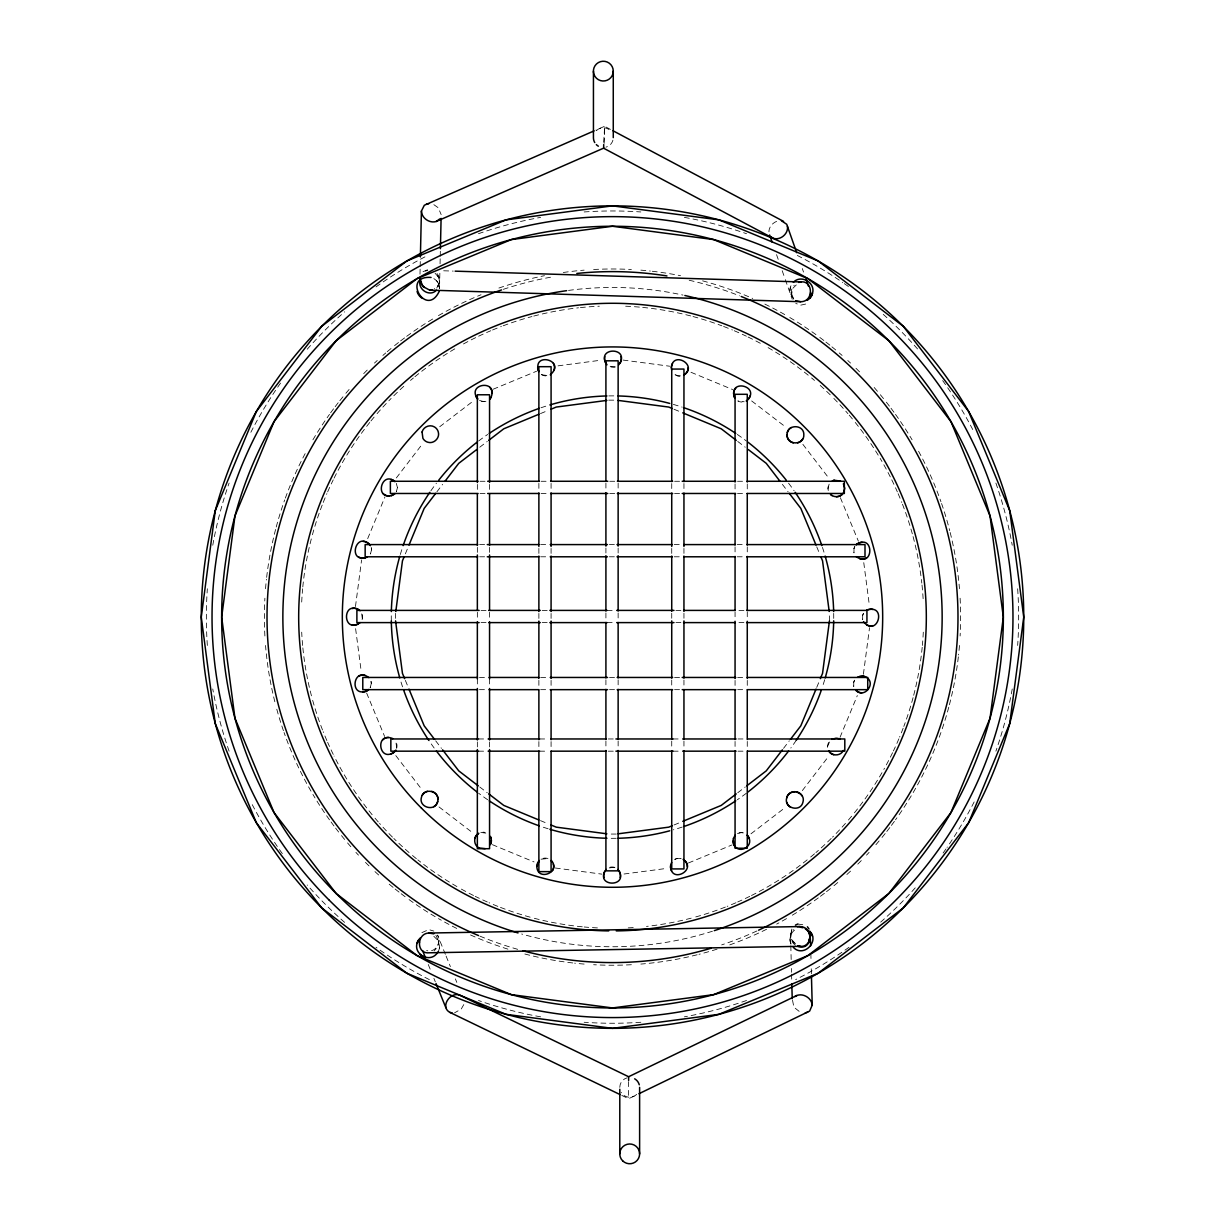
<?xml version="1.0" encoding="UTF-8"?>
<svg xmlns="http://www.w3.org/2000/svg" width="1225" height="1225" viewBox="0 0 1225 1225"><rect width="100%" height="100%" fill="white"/><g stroke="black" fill="none" stroke-linecap="round" stroke-linejoin="round"><path stroke-width="0.75" stroke-dasharray="5 3.75" d="M419.991 274.186L420.129 268.443M420.175 266.529L420.343 258.888M439.852 273.282L439.637 282.745L438.091 288.059M440.066 263.819L440.188 258.153M440.234 256.255L440.403 248.69M603.757 142.161L604.599 126.297L611.352 129.881M604.139 143.386L604.629 130.003A301.687 1.47 -87.2 0 0 604.599 126.297L595.871 130.11M792.529 1000.274L793.892 1007.195L800.155 1012.141M445.379 954.336L437.524 935.058C442.087 942.255 435.288 953.341 426.622 950.569M438.933 940.417L437.692 946.956L434.125 950.952M795.5 945.21C790.293 941.994 788.655 933.863 793.387 929.515M355.464 606.543L361.605 559.932M362.34 618.839L361.498 612.469A8.391 8.391 0 0 1 362.34 618.839L361.498 620.861M397.451 487.596L396.318 491.792A8.391 8.391 0 0 0 397.451 487.596L396.318 483.4M395.553 613.357L395.553 620.861M396.716 748.031L395.874 741.661A8.391 8.391 0 0 1 396.716 748.031L396.686 748.123M829.126 484.151L827.993 488.346L828.957 492.144M829.447 620.861L829.447 613.357M789.972 939.238A13.919 12.572 -22.5 0 0 791.503 944.965C788.41 939.682 790.37 932.363 795.683 929.331M827.549 746.622L830.014 740.681A8.391 8.391 0 0 0 827.549 746.622L827.84 748.797M863.395 674.286L869.536 627.675M791.319 296.649L792.544 288.595L796.296 284.92M791.074 293.862L791.472 289.82L794.183 285.257M437.034 273.573C441.123 278.09 440.234 286.328 434.293 288.809M791.809 929.055L790.508 936.252M791.472 930.923L790.615 938.35L795.331 944.659M367.684 538.632L384.956 496.937M405.353 553.838L408.262 546.84M816.738 687.378L819.647 680.38M840.044 737.282L857.316 695.57M463.785 1004.592L461.228 1009.048L454.582 1012.83M396.333 477.949L422.656 443.634M436.85 491.868L442.608 484.365M783.541 748.353L789.298 740.849M802.344 790.584L828.667 756.269M436.758 288.059L439.882 281.428L437.202 274.094M421.89 932.623L428.842 929.591L433.834 931.092M439.714 426.744L474.029 400.407M479.756 447.217L487.259 441.459M737.741 792.759L745.244 786.986M750.971 833.812L785.286 807.474M423.023 271.72L427.586 269.76M776.619 221.388C771.321 223.348 767.08 229.749 769.744 235.261M621.749 1095.395L628.624 1098.718L637.23 1094.553M493.139 389.228L536.565 371.236M479.542 400.483L483.752 401.616L487.535 400.652M540.485 413.591L547.483 410.697M541.037 859.2L547.805 858.526M674.026 824.976L681.023 822.082M737.465 833.551L741.247 832.602L745.458 833.72M688.435 862.982L731.861 844.99M805.683 304.045L800.675 305.163L795.76 303.417M425.274 271.108L427.693 270.403M797.812 924.033L805.346 925.089M558.049 365.846L600.939 360.196M679.768 376.152A8.391 8.391 0 0 1 673.842 373.686L677.593 375.861L681.942 375.861M608.748 400.146L616.252 400.146M742.013 402.045A8.391 8.391 0 0 1 737.817 400.927L744.188 401.769M480.812 832.449L487.183 833.291A8.391 8.391 0 0 0 482.987 832.158M616.252 834.057L608.748 834.057M624.061 874.007L666.951 868.372M480.032 481.272L487.657 481.272M541.067 481.272L548.693 481.272M609.728 481.272L615.455 481.272M674.577 481.272L682.202 481.272M737.511 481.272L745.152 481.272M480.032 493.476L487.657 493.476M541.067 493.476L548.693 493.476M609.728 493.476L615.455 493.476M674.577 493.476L682.202 493.476M737.511 493.476L745.152 493.476M479.618 544.589L485.345 544.589M540.669 544.589L548.31 544.589M609.361 544.589L615.072 544.589M674.225 544.589L681.85 544.589M737.174 544.589L744.815 544.589M479.618 556.793L485.345 556.793M540.669 556.793L548.31 556.793M609.361 556.793L615.072 556.793M674.225 556.793L681.85 556.793M737.174 556.793L744.815 556.793M481.058 610.402L486.784 610.402M542.185 610.402L547.912 610.402M607.141 610.402L614.782 610.402M675.909 610.402L681.636 610.402M738.951 610.402L746.592 610.402M481.058 622.606L486.784 622.606M542.185 622.606L547.912 622.606M607.141 622.606L614.782 622.606M675.909 622.606L681.636 622.606M738.951 622.606L746.592 622.606M479.45 677.456L487.106 677.456M540.654 677.456L548.31 677.456M609.514 677.456L615.256 677.456M674.546 677.456L682.202 677.456M737.664 677.456L745.321 677.456M479.45 689.66L487.106 689.66M540.654 689.66L548.31 689.66M609.514 689.66L615.256 689.66M674.546 689.66L682.202 689.66M737.664 689.66L745.321 689.66M478.592 738.966L486.218 738.966M539.628 738.966L547.253 738.966M608.289 738.966L614.016 738.966M673.138 738.966L680.763 738.966M737.986 738.966L745.627 738.966M478.592 751.17L486.218 751.17M539.628 751.17L547.253 751.17M608.289 751.17L614.016 751.17M673.138 751.17L680.763 751.17M737.986 751.17L745.627 751.17M443.664 270.786L453.219 271.092M623.066 360.073L669.677 366.214M614.23 867.269L607.86 868.112A8.391 8.391 0 0 1 614.23 867.269L616.252 868.112M555.323 868.004L601.934 874.145M690.977 372.278L732.673 389.565M674.026 409.242L681.023 412.136M541.879 374.789L548.249 375.631A8.391 8.391 0 0 1 541.879 374.789L540.148 373.457M540.485 820.627L547.483 823.522M492.327 844.653L534.023 861.925M433.849 204.667L438.274 207.775L441.168 214.62M751.66 400.942L785.975 427.265M737.741 441.459L745.244 447.217M433.834 278.58L436.207 280.403A38.006 20.549 -22.5 0 1 439.561 288.503A13.919 12.572 -22.5 0 0 436.207 280.403M479.756 786.986L487.259 792.759M439.025 806.938L473.34 833.276M433.834 936.298L438.029 940.494L439.561 946.205A13.919 12.572 22.5 0 1 438.029 951.932A38.006 20.549 22.5 0 0 439.561 946.205M795.5 943.725L791.855 939.805L790.508 934.43L790.753 943.893M435.074 273.221L438.535 277.309L439.637 282.745L439.637 280.923M435.901 935.196L438.933 941.872M793.739 299.222L791.059 292.392M793.325 298.548L790.355 293.418L789.972 290.447A37.944 20.503 22.5 0 1 791.503 284.721A13.919 12.572 22.5 0 0 789.972 290.447M802.865 444.323L829.202 478.638M782.392 484.365L788.15 491.868M435.702 740.849L441.459 748.353M395.798 755.58L422.135 789.895M840.381 497.733L858.373 541.174M816.738 546.84L819.647 553.838M405.353 680.38L408.262 687.378M366.627 693.028L384.619 736.47M446.099 956.097L450.387 966.617M455.378 978.882L456.818 982.389M428.26 964.504L431.077 971.41M433.895 978.331L435.304 981.792M802.298 268.551L803.539 272.072M776.543 254.632L778.426 259.991M782.193 270.71L784.704 277.861M785.332 279.637L792.238 299.283M863.763 562.658L869.398 605.533M355.602 628.67L361.237 671.56M810.843 953.494L811.057 961.15M811.256 968.791L811.409 974.533M790.814 945.777L791.212 960.921M791.411 968.485L791.518 972.283M791.564 974.166L791.717 979.847M747.265 483.936L747.265 491.577M747.265 546.886L747.265 554.512M747.265 611.734L747.265 619.36M747.265 680.396L747.265 688.021M747.265 741.431L747.265 749.057M735.061 483.936L735.061 491.577M735.061 546.886L735.061 554.512M735.061 611.734L735.061 619.36M735.061 680.396L735.061 688.021M735.061 741.431L735.061 749.057M683.948 483.538L683.948 491.164M683.948 548.402L683.948 554.129M683.948 613.266L683.948 620.907M683.948 680.043L683.948 687.669M683.948 741.094L683.948 748.72M671.729 483.538L671.729 491.164M671.729 548.402L671.729 554.129M671.729 613.266L671.729 620.907M671.729 680.043L671.729 687.669M671.729 741.094L671.729 748.72M628.624 1081.629L628.624 1098.718M618.135 483.063L618.135 490.704M618.135 548.019L618.135 553.746M618.135 612.959L618.135 620.6M618.135 679.829L618.135 687.47M618.135 740.957L618.135 748.597M605.916 483.063L605.916 490.704M605.916 548.019L605.916 553.746M605.916 612.959L605.916 620.6M605.916 679.829L605.916 687.47M605.916 740.957L605.916 748.597M551.082 483.37L551.082 491.011M551.082 548.402L551.082 554.129M551.082 613.434L551.082 621.075M551.082 680.365L551.082 688.021M551.082 741.584L551.082 749.225M538.878 483.37L538.878 491.011M538.878 548.402L538.878 554.129M538.878 613.434L538.878 621.075M538.878 680.365L538.878 688.021M538.878 741.584L538.878 749.225M489.556 484.411L489.556 492.052M489.556 547.361L489.556 554.986M489.556 612.209L489.556 619.835M489.556 678.956L489.556 686.597M489.556 741.906L489.556 749.532M477.352 484.411L477.352 492.052M477.352 547.361L477.352 554.986M477.352 612.209L477.352 619.835M477.352 678.956L477.352 686.597M477.352 741.906L477.352 749.532M712.445 931.23A329.647 329.647 0 0 1 521.682 934.001M568.522 290.417A329.647 329.647 0 0 1 682.999 295.087M959.466 645.468A348.13 348.13 0 0 1 958.562 654.962M958.348 656.86A348.13 348.13 0 0 1 951.075 698.082M950.631 699.919A348.13 348.13 0 0 1 949.237 705.386M948.763 707.208A348.13 348.13 0 0 1 941.566 730.712M940.938 732.519A348.13 348.13 0 0 1 895.506 819.831M894.388 821.378A348.13 348.13 0 0 1 890.988 825.987M889.84 827.518A348.13 348.13 0 0 1 886.349 832.051M885.154 833.551A348.13 348.13 0 0 1 880.346 839.477M879.121 840.932A348.13 348.13 0 0 1 874.175 846.72M869.092 852.37A348.13 348.13 0 0 1 866.519 855.142M861.298 860.593A348.13 348.13 0 0 1 855.984 865.907M850.533 871.128A348.13 348.13 0 0 1 846.353 874.987M837.793 882.505A348.13 348.13 0 0 1 831.913 887.375M830.428 888.584A348.13 348.13 0 0 1 825.941 892.122M824.425 893.285A348.13 348.13 0 0 1 819.847 896.746M818.315 897.879A348.13 348.13 0 0 1 789.803 916.698M786.557 918.597A348.13 348.13 0 0 1 776.681 924.079M766.559 929.285A348.13 348.13 0 0 1 729.702 944.904M717.084 949.145A348.13 348.13 0 0 1 698.97 954.321M697.132 954.78A348.13 348.13 0 0 1 656.049 962.498M654.15 962.728A348.13 348.13 0 0 1 640.859 964.075M631.38 964.718A348.13 348.13 0 0 1 593.62 964.718M584.141 964.075A348.13 348.13 0 0 1 574.647 963.172M572.749 962.957A348.13 348.13 0 0 1 531.528 955.684M529.69 955.24A348.13 348.13 0 0 1 524.208 953.846M507.916 949.145A348.13 348.13 0 0 1 468.777 934.17M456.741 928.443A348.13 348.13 0 0 1 438.443 918.597M435.197 916.698A348.13 348.13 0 0 1 406.685 897.879M405.153 896.746A348.13 348.13 0 0 1 400.575 893.285M399.059 892.122A348.13 348.13 0 0 1 394.572 888.584M393.087 887.375A348.13 348.13 0 0 1 387.207 882.505M378.647 874.987A348.13 348.13 0 0 1 374.467 871.128M369.016 865.907A348.13 348.13 0 0 1 363.703 860.593M358.481 855.142A348.13 348.13 0 0 1 355.908 852.37M350.825 846.72A348.13 348.13 0 0 1 345.879 840.932M344.654 839.477A348.13 348.13 0 0 1 339.846 833.551M338.651 832.051A348.13 348.13 0 0 1 335.16 827.518M334.012 825.987A348.13 348.13 0 0 1 330.612 821.378M329.494 819.831A348.13 348.13 0 0 1 312.911 794.412M311.012 791.166A348.13 348.13 0 0 1 284.062 732.519M283.434 730.712A348.13 348.13 0 0 1 276.238 707.208M274.829 701.741A348.13 348.13 0 0 1 267.111 660.658M266.882 658.759A348.13 348.13 0 0 1 265.534 645.468M264.891 635.989A348.13 348.13 0 0 1 264.891 598.229M265.534 588.735A348.13 348.13 0 0 1 266.438 579.257M266.652 577.358A348.13 348.13 0 0 1 273.925 536.137M274.369 534.299A348.13 348.13 0 0 1 275.763 528.817M276.238 527.01A348.13 348.13 0 0 1 284.69 499.907M285.348 498.116A348.13 348.13 0 0 1 306.418 451.259M312.911 439.806A348.13 348.13 0 0 1 329.494 414.387M330.612 412.84A348.13 348.13 0 0 1 334.012 408.231M335.16 406.7A348.13 348.13 0 0 1 338.651 402.167M339.846 400.667A348.13 348.13 0 0 1 344.654 394.741M345.879 393.271A348.13 348.13 0 0 1 350.825 387.498M363.703 373.625A348.13 348.13 0 0 1 369.016 368.296M374.467 363.075A348.13 348.13 0 0 1 377.239 360.502M382.889 355.434A348.13 348.13 0 0 1 385.768 352.938M387.207 351.713A348.13 348.13 0 0 1 393.087 346.828M394.572 345.634A348.13 348.13 0 0 1 399.059 342.081M400.575 340.917A348.13 348.13 0 0 1 405.153 337.472M406.685 336.339A348.13 348.13 0 0 1 435.197 317.52M438.443 315.621A348.13 348.13 0 0 1 481.042 294.75M498.897 288.043A348.13 348.13 0 0 1 544.482 275.686M563.27 272.486A348.13 348.13 0 0 1 584.141 270.143M593.62 269.5A348.13 348.13 0 0 1 631.38 269.5M640.859 270.143A348.13 348.13 0 0 1 650.353 271.047M652.251 271.261A348.13 348.13 0 0 1 680.518 275.686M702.599 280.847A348.13 348.13 0 0 1 752.747 298.487M764.844 304.091A348.13 348.13 0 0 1 786.557 315.621M789.803 317.52A348.13 348.13 0 0 1 818.315 336.339M819.847 337.472A348.13 348.13 0 0 1 824.425 340.917M825.941 342.081A348.13 348.13 0 0 1 830.428 345.634M831.913 346.828A348.13 348.13 0 0 1 837.793 351.713M839.232 352.938A348.13 348.13 0 0 1 842.111 355.434M847.761 360.502A348.13 348.13 0 0 1 850.533 363.075M855.984 368.296A348.13 348.13 0 0 1 861.298 373.625M874.175 387.498A348.13 348.13 0 0 1 879.121 393.271M880.346 394.741A348.13 348.13 0 0 1 885.154 400.667M886.349 402.167A348.13 348.13 0 0 1 889.84 406.7M890.988 408.231A348.13 348.13 0 0 1 894.388 412.84M895.506 414.387A348.13 348.13 0 0 1 912.089 439.806M918.582 451.259A348.13 348.13 0 0 1 940.938 501.699M941.566 503.506A348.13 348.13 0 0 1 949.712 530.639M950.171 532.462A348.13 348.13 0 0 1 957.889 573.56M958.118 575.459A348.13 348.13 0 0 1 959.466 588.735M960.109 598.229A348.13 348.13 0 0 1 960.109 635.989M1017.653 588.766A406.149 406.149 0 0 1 1017.653 645.452M1012.233 688.971A406.149 406.149 0 0 1 995.894 751.155M974.151 801.931A406.149 406.149 0 0 1 947.063 847.378M945.976 848.94A406.149 406.149 0 0 1 942.668 853.626M915.259 887.834A406.149 406.149 0 0 1 880.377 922.379M849.017 947.277A406.149 406.149 0 0 1 795.638 979.617M746.546 1000.488A406.149 406.149 0 0 1 684.362 1016.842M640.843 1022.263A406.149 406.149 0 0 1 584.157 1022.263M540.638 1016.842A406.149 406.149 0 0 1 478.454 1000.488M429.362 979.617A406.149 406.149 0 0 1 375.983 947.277M344.623 922.379A406.149 406.149 0 0 1 307.215 884.986M282.332 853.626A406.149 406.149 0 0 1 250.849 801.931M229.106 751.155A406.149 406.149 0 0 1 212.767 688.971M207.347 645.452A406.149 406.149 0 0 1 207.347 588.766M212.767 545.247A406.149 406.149 0 0 1 229.106 483.063M250.849 432.287A406.149 406.149 0 0 1 282.332 380.592M307.215 349.232A406.149 406.149 0 0 1 344.623 311.824M375.983 286.926A406.149 406.149 0 0 1 427.678 255.458M478.454 233.715A406.149 406.149 0 0 1 540.638 217.376M584.157 211.956A406.149 406.149 0 0 1 640.843 211.956M684.362 217.376A406.149 406.149 0 0 1 746.546 233.715M797.322 255.458A406.149 406.149 0 0 1 842.769 282.546M844.331 283.633A406.149 406.149 0 0 1 849.017 286.926M883.225 314.35A406.149 406.149 0 0 1 917.785 349.232M942.668 380.592A406.149 406.149 0 0 1 974.151 432.287M995.894 483.063A406.149 406.149 0 0 1 1012.233 545.247M923.298 632.161A311.165 311.165 0 0 1 922.379 645.422M922.195 647.321A311.165 311.165 0 0 1 913.544 695.831M913.069 697.638A311.165 311.165 0 0 1 903.82 726.44M903.147 728.217A311.165 311.165 0 0 1 899.609 737.067M898.874 738.828A311.165 311.165 0 0 1 893.408 750.971M892.581 752.686A311.165 311.165 0 0 1 883.838 769.423M881.985 772.684A311.165 311.165 0 0 1 852.845 814.732M851.635 816.202A311.165 311.165 0 0 1 846.705 821.975M845.449 823.399A311.165 311.165 0 0 1 832.525 837.134M831.193 838.451A311.165 311.165 0 0 1 815.942 852.554M814.502 853.794A311.165 311.165 0 0 1 808.653 858.664M807.168 859.858A311.165 311.165 0 0 1 751.476 895.506M749.777 896.348A311.165 311.165 0 0 1 737.71 901.967M735.965 902.733A311.165 311.165 0 0 1 727.16 906.377M725.384 907.067A311.165 311.165 0 0 1 694.851 917.173M691.222 918.153A311.165 311.165 0 0 1 646.494 926.406M633.233 927.585A311.165 311.165 0 0 1 627.567 927.907M597.433 927.907A311.165 311.165 0 0 1 584.187 926.988M582.288 926.804A311.165 311.165 0 0 1 533.778 918.153M530.149 917.173A311.165 311.165 0 0 1 499.616 907.067M497.84 906.377A311.165 311.165 0 0 1 489.035 902.733M487.29 901.967A311.165 311.165 0 0 1 475.223 896.348M473.524 895.506A311.165 311.165 0 0 1 460.171 888.447M456.91 886.578A311.165 311.165 0 0 1 417.832 859.858M416.347 858.664A311.165 311.165 0 0 1 410.498 853.794M409.058 852.554A311.165 311.165 0 0 1 393.807 838.451M392.475 837.134A311.165 311.165 0 0 1 379.551 823.399M378.295 821.975A311.165 311.165 0 0 1 373.365 816.202M372.155 814.732A311.165 311.165 0 0 1 334.088 756.085M333.246 754.386A311.165 311.165 0 0 1 327.642 742.319M326.876 740.574A311.165 311.165 0 0 1 323.232 731.769M322.527 729.993A311.165 311.165 0 0 1 312.421 699.444M311.456 695.831A311.165 311.165 0 0 1 302.805 647.321M302.621 645.422A311.165 311.165 0 0 1 301.702 632.161M301.702 602.042A311.165 311.165 0 0 1 302.621 588.796M302.805 586.897A311.165 311.165 0 0 1 311.931 536.565M312.421 534.758A311.165 311.165 0 0 1 322.527 504.21M323.232 502.449A311.165 311.165 0 0 1 326.876 493.644M327.642 491.899A311.165 311.165 0 0 1 333.246 479.833M334.088 478.133A311.165 311.165 0 0 1 369.751 422.441M370.945 420.956A311.165 311.165 0 0 1 375.815 415.107M377.055 413.667A311.165 311.165 0 0 1 391.158 398.416M393.807 395.752A311.165 311.165 0 0 1 404.786 385.416M410.498 380.424A311.165 311.165 0 0 1 413.407 377.974M414.877 376.764A311.165 311.165 0 0 1 456.91 347.624M463.463 343.949A311.165 311.165 0 0 1 476.923 337.028M478.638 336.201A311.165 311.165 0 0 1 490.781 330.735M492.542 330A311.165 311.165 0 0 1 501.392 326.462M503.169 325.789A311.165 311.165 0 0 1 531.972 316.54M533.778 316.065A311.165 311.165 0 0 1 578.506 307.797M580.405 307.597A311.165 311.165 0 0 1 599.331 306.219M625.669 306.219A311.165 311.165 0 0 1 640.813 307.23M642.712 307.414A311.165 311.165 0 0 1 691.222 316.065M693.028 316.54A311.165 311.165 0 0 1 721.831 325.789M723.607 326.462A311.165 311.165 0 0 1 732.458 330M734.219 330.735A311.165 311.165 0 0 1 746.362 336.201M748.077 337.028A311.165 311.165 0 0 1 761.537 343.949M768.09 347.624A311.165 311.165 0 0 1 810.123 376.764M811.593 377.974A311.165 311.165 0 0 1 814.502 380.424M820.214 385.416A311.165 311.165 0 0 1 831.193 395.752M833.842 398.416A311.165 311.165 0 0 1 847.945 413.667M849.185 415.107A311.165 311.165 0 0 1 854.055 420.956M855.249 422.441A311.165 311.165 0 0 1 881.985 461.519M883.838 464.78A311.165 311.165 0 0 1 890.912 478.133M891.754 479.833A311.165 311.165 0 0 1 897.358 491.899M898.124 493.644A311.165 311.165 0 0 1 901.768 502.449M902.473 504.21A311.165 311.165 0 0 1 912.579 534.758M913.069 536.565A311.165 311.165 0 0 1 921.797 583.115M922.012 584.999A311.165 311.165 0 0 1 923.298 602.042M833.689 613.403A221.235 221.235 0 0 1 833.689 620.815M824.685 679.722A221.235 221.235 0 0 1 822.45 686.827M796.219 740.344A221.235 221.235 0 0 1 790.829 748.031M746.423 793.188A221.235 221.235 0 0 1 737.297 799.772M682.218 827.059A221.235 221.235 0 0 1 673.321 829.815M616.206 838.298A221.235 221.235 0 0 1 608.794 838.298M548.111 828.758A221.235 221.235 0 0 1 541.006 826.462M487.703 799.772A221.235 221.235 0 0 1 478.577 793.188M434.171 748.031A221.235 221.235 0 0 1 428.781 740.344M402.55 686.827A221.235 221.235 0 0 1 400.315 679.722M391.311 620.815A221.235 221.235 0 0 1 391.311 613.403M400.315 554.496A221.235 221.235 0 0 1 402.55 547.391M430.894 490.766A221.235 221.235 0 0 1 436.422 483.186M478.577 441.031A221.235 221.235 0 0 1 487.703 434.431M541.006 407.757A221.235 221.235 0 0 1 548.111 405.46M608.794 395.905A221.235 221.235 0 0 1 616.206 395.905M673.321 404.403A221.235 221.235 0 0 1 682.218 407.159M737.297 434.431A221.235 221.235 0 0 1 746.423 441.031M788.578 483.186A221.235 221.235 0 0 1 794.106 490.766M822.45 547.391A221.235 221.235 0 0 1 825.696 558.064M756.866 930.985A345.481 345.481 0 0 1 721.678 944.888M517.685 949.329A345.481 345.481 0 0 1 478.546 935.563M503.322 289.33A345.481 345.481 0 0 1 550.576 277.217M689.2 280.249A345.481 345.481 0 0 1 739.441 295.792M543.058 858.357A8.391 8.391 0 0 1 549.428 859.2M739.088 832.893A8.391 8.391 0 0 1 743.422 832.893M485.912 401.325A8.391 8.391 0 0 1 481.578 401.325M828.284 490.521A8.391 8.391 0 0 1 828.284 486.187M612.929 140.186A9.923 9.877 0 0 1 605.916 147.168M596.33 130.646A9.923 9.877 0 0 1 610.356 130.646M636.709 1094.354A9.923 9.877 0 0 1 621.106 1092.317M619.789 1087.371A9.923 9.877 0 0 1 627.139 1077.832M371.542 549.841L370.409 554.037A8.391 8.391 0 0 0 371.252 547.667L371.542 549.841M371.313 683.535L370.18 687.73A8.391 8.391 0 0 0 371.022 681.36L371.313 683.535M853.978 548.509L853.978 552.858A8.391 8.391 0 0 1 854.82 546.488L853.978 548.509M853.748 682.202L853.748 686.551A8.391 8.391 0 0 1 854.591 680.181L853.748 682.202M862.66 615.379L862.66 619.712A8.391 8.391 0 0 1 863.502 613.342L862.66 615.379M676.751 858.587L674.73 859.429A8.391 8.391 0 0 1 681.1 858.587L676.751 858.587M615.118 366.949L608.748 366.107A8.391 8.391 0 0 0 615.118 366.949"/><path stroke-width="1.5" d="M420.389 256.974L421.415 211.083L424.309 205.264L594.11 130.876M440.403 248.69L441.092 218.402M811.455 976.447L812.221 1005.128L809.648 1011.069L638.945 1093.726M805.346 928.933C813.599 933.327 809.939 947.476 800.323 946.328L429.194 952.79C416.01 954.26 416.561 933.389 428.842 933.037L799.971 926.575C814.242 926.713 812.65 951.457 797.888 946.389M395.798 611.474L402.458 560.82L403.913 557.329M420.022 938.12L418.2 940.494A13.919 12.572 37.5 0 0 417.067 943.25C413.667 953.984 428.612 962.605 436.207 954.306A38.006 20.549 22.5 0 0 438.029 951.932M437.677 801.594C440.862 791.289 423.85 786.726 421.461 797.245C418.276 807.551 435.273 812.114 437.677 801.594A9.555 8.927 37.5 0 1 433.757 806.693M475.637 395.399A9.555 8.927 -37.5 0 0 477.811 399.151C465.868 383.348 498.452 379.046 491.011 397.421A8.391 8.391 0 0 1 489.678 399.151L491.011 397.421M474.871 838.39A9.555 8.927 37.5 0 1 478.791 833.291C473.325 836.231 473.325 844.882 478.791 847.822M537.683 367.531A9.555 8.927 -22.5 0 0 538.816 371.726C531.497 350.917 567.007 360.426 550.27 374.789M491.378 840.549L490.26 844.76A9.555 8.927 22.5 0 0 491.378 840.549L491.087 838.39A8.391 8.391 0 0 0 490.26 836.353L491.087 838.39M536.841 866.458L539.291 860.532A9.555 8.927 22.5 0 0 536.841 866.458C537.3 882.077 561.877 871.894 551.158 860.532A8.391 8.391 0 0 1 552.506 862.262M618.87 364.774C631.319 346.568 594.569 346.568 607.003 364.774M671.377 367.745C672.556 350.304 698.48 365.28 683.963 375.018M606.161 869.413C593.62 887.604 630.446 887.696 617.997 869.444M733.913 395.828L734.74 397.849A8.391 8.391 0 0 1 733.913 395.828C730.529 378.678 759.454 386.426 747.954 399.595M683.121 859.429C697.638 869.168 671.713 884.128 670.534 866.688M733.989 845.189L733.147 838.819L735.322 835.067M787.047 434.798C786.634 424.018 804.228 424.018 803.83 434.798C804.228 445.578 786.634 445.578 787.047 434.798A8.391 8.391 0 0 0 793.264 442.899M811.317 296.174A13.919 12.572 37.5 0 0 812.466 293.418C815.865 282.684 800.92 274.048 793.325 282.363M786.71 797.873C783.525 808.178 800.522 812.726 802.926 802.207C806.111 791.901 789.099 787.353 786.71 797.873A8.391 8.391 0 0 1 794.811 791.656M829.447 620.861L822.542 673.382L820.367 678.635M810.475 297.843L810.644 292.316M603.803 148.072L436.222 221.495C429.531 223.578 421.66 218.142 421.415 211.083M809.036 939.759L810.016 937.171M439.178 291.458C426.162 318.561 401.096 275.166 431.077 277.447M408.982 545.094L424.187 508.39L435.702 493.369M417.067 943.25L418.2 940.494M671.652 862.492L670.81 864.513A9.555 8.927 -7.5 0 0 671.652 870.883M843.658 492.542L844.775 488.346L843.382 483.798M816.018 689.124L800.813 725.828L790.447 739.349M843.382 750.404C840.779 756.238 831.668 756.438 828.682 750.818A9.555 8.927 -52.5 0 0 833.781 754.722M444.92 481.364L458.747 463.341L476.755 449.529M392.812 738.598C374.437 731.141 378.739 763.742 394.542 751.798M832.188 495.62A8.391 8.391 0 0 1 830.458 494.288C834.103 498.07 840.963 497.243 843.566 492.664M782.392 749.853L766.253 770.862L746.745 785.838M439.852 218.862L436.222 221.495M488.76 440.311L503.781 428.796L538.74 414.31M360.165 610.739C341.959 598.29 341.959 635.04 360.165 622.606M368.847 677.593C353.045 665.65 348.742 698.25 367.117 690.793M856.153 556.625C874.359 569.058 874.359 532.308 856.153 544.757A9.555 8.927 67.5 0 1 862.078 542.292M736.24 793.907L721.219 805.422L682.769 821.347M436.437 290.218C430.205 296.909 418.827 290.447 419.823 281.827M794.887 996.599C801.41 991.882 811.608 997.349 812.221 1005.128M620.034 1094.568L449.988 1012.432C439.607 1007.134 450.31 991.193 459.85 995.205L628.624 1076.729L796.878 995.45M795.423 925.105L797.812 924.033M807.076 300.385L807.137 300.355A38.006 20.549 37.5 0 0 812.466 293.418M550.974 409.242L556.227 407.067L606.865 400.407M391.219 495.696L394.986 493.522A8.391 8.391 0 0 1 391.219 495.696C374.069 499.065 381.817 470.155 394.986 481.655A9.555 8.927 -52.5 0 0 391.219 479.48M370.425 545.676C356.108 528.863 346.491 564.403 367.347 557.099M834.21 480.246L832.188 481.088A9.555 8.927 52.5 0 1 834.21 480.246L840.58 481.088M863.502 621.749C877.866 638.47 887.375 602.976 866.58 610.28A9.555 8.927 82.5 0 1 872.935 609.438M857.653 677.103L864.023 676.277M831.76 739.349L835.955 738.231A9.555 8.927 -67.5 0 1 840.151 739.349M672.28 825.696L668.773 827.151L618.135 833.812M805.315 1012.815L807.658 1012.217M426.361 204.208L428.735 203.748M798.7 282.454C813.063 277.769 814.748 301.809 800.66 301.717L429.653 290.126L422.732 286.405L419.808 278.32M861.849 692.768A9.555 8.927 -67.5 0 1 855.923 690.318C864.391 699.184 876.809 682.983 866.06 677.103A9.555 8.927 -82.5 0 0 859.69 676.277M485.161 848.665L479.205 847.991M797.414 926.728L799.971 926.575M429.653 290.126L432.226 290.095M478.118 481.272L390.377 481.272L390.377 493.476L478.118 493.476M487.657 481.272L539.153 481.272M550.607 481.272L607.814 481.272M617.354 481.272L672.663 481.272M682.202 481.272L735.612 481.272M747.051 481.272L844.331 481.272L844.331 493.476L747.051 493.476M487.657 493.476L539.153 493.476M550.607 493.476L607.814 493.476M617.354 493.476L672.663 493.476M682.202 493.476L735.612 493.476M477.719 544.589L365.157 544.589L365.157 556.793L477.719 556.793M487.259 544.589L538.77 544.589M550.209 544.589L607.447 544.589M616.987 544.589L672.311 544.589M683.764 544.589L735.276 544.589M746.714 544.589L865.003 544.589L865.003 556.793L746.714 556.793M487.259 556.793L538.77 556.793M550.209 556.793L607.447 556.793M616.987 556.793L672.311 556.793M683.764 556.793L735.276 556.793M479.143 610.402L356.888 610.402L356.888 622.606L479.143 622.606M488.698 610.402L540.271 610.402M549.826 610.402L607.141 610.402M616.696 610.402L673.995 610.402M683.55 610.402L735.122 610.402M746.592 610.402L866.933 610.402L866.933 622.606L746.592 622.606M488.698 622.606L540.271 622.606M549.826 622.606L607.141 622.606M616.696 622.606L673.995 622.606M683.55 622.606L735.122 622.606M477.536 677.456L362.784 677.456L362.784 689.66L477.536 689.66M489.02 677.456L538.74 677.456M550.224 677.456L607.6 677.456M617.17 677.456L672.632 677.456M682.202 677.456L735.75 677.456M747.219 677.456L867.729 677.456L867.729 689.66L747.219 689.66M489.02 689.66L538.74 689.66M550.224 689.66L607.6 689.66M617.17 689.66L672.632 689.66M682.202 689.66L735.75 689.66M478.592 738.966L390.852 738.966L390.852 751.17L478.592 751.17M488.132 738.966L539.628 738.966M551.066 738.966L606.39 738.966M615.915 738.966L673.138 738.966M682.677 738.966L736.087 738.966M747.526 738.966L844.806 738.966L844.806 751.17L747.526 751.17M488.132 751.17L539.628 751.17M551.066 751.17L606.39 751.17M615.915 751.17L673.138 751.17M682.677 751.17L736.087 751.17M428.842 933.037L433.834 933.833M455.133 271.154L801.272 281.964M800.66 301.717L795.745 300.676M618.135 400.407L668.773 407.067L672.28 408.522M606.865 833.812L556.227 827.151L550.974 824.976M797.751 945.822L800.323 946.328M800.384 927.202L802.942 927.754M449.988 1012.432L452.193 1012.937M781.443 220.776L786.71 224.267L796.725 252.718M603.711 144.55A301.687 1.47 -87.2 0 0 603.726 148.271L772.853 238.125C780.019 240.988 788.609 233.852 787.445 226.319M682.769 412.856L721.219 428.796L736.24 440.311M538.74 819.908L503.781 805.422L488.76 793.907M613.051 130.784L783.602 221.403M771.061 236.93L772.853 238.125M748.245 449.529L766.253 463.341L780.08 481.364M793.325 947.338C803.324 958.118 820.291 941.152 809.511 931.153A13.919 12.572 -37.5 0 1 812.466 936.283M478.255 785.838L458.747 770.862L442.608 749.853M424.371 287.507L420.91 283.419L420.053 279.07M789.298 493.369L800.813 508.39L816.018 545.094M434.553 739.349L424.187 725.828L408.982 689.124M807.413 926.789L808.99 929.009M821.087 557.329L822.542 560.82L829.202 611.474M749.363 838.819L747.189 835.067A9.555 8.927 -37.5 0 1 749.363 838.819C751.859 846.689 740.895 853.029 735.322 846.934A9.555 8.927 -22.5 0 1 732.856 840.993M404.633 678.635L402.458 673.382L395.553 620.861M422.625 950.677L425.442 957.598M436.008 983.507L445.869 1007.7M806.004 279.116L808.485 286.16M769.637 235.001L772.148 242.137M419.103 940.142L419.486 942.913M809.985 931.597L810.644 945.853M791.809 983.629L792.223 998.773M747.265 482.038L747.265 394.297L735.061 394.297L735.061 482.038M747.265 493.476L747.265 544.972M747.265 556.426L747.265 609.82M747.265 621.274L747.265 678.497M747.265 689.935L747.265 739.517M747.265 750.971L747.265 848.236L735.061 848.236L735.061 750.971M735.061 493.476L735.061 544.972M735.061 556.426L735.061 609.82M735.061 621.274L735.061 678.497M735.061 689.935L735.061 739.517M683.948 481.624L683.948 369.062L671.729 369.062L671.729 481.624M683.948 493.078L683.948 546.503M683.948 556.028L683.948 611.367M683.948 620.907L683.948 678.129M683.948 689.583L683.948 739.18M683.948 750.634L683.948 868.923L671.729 868.923L671.729 750.634M671.729 493.078L671.729 546.503M671.729 556.028L671.729 611.367M671.729 620.907L671.729 678.129M671.729 689.583L671.729 739.18M639.618 1087.371L639.618 1153.873M628.624 1076.729L628.624 1080.435M619.789 1089.27L619.789 1153.873M618.135 481.149L618.135 360.808L605.916 360.808L605.916 481.149M618.135 492.618L618.135 546.105M618.135 555.66L618.135 611.045M618.135 622.514L618.135 677.915M618.135 689.369L618.135 739.043M618.135 750.496L618.135 870.853L605.916 870.853L605.916 750.496M613.266 71.127A9.923 9.877 0 0 1 598.382 79.686A9.923 9.877 0 0 1 598.382 62.567A9.923 9.877 0 0 1 613.266 71.127L613.266 137.629M605.916 492.618L605.916 546.105M605.916 555.66L605.916 611.045M605.916 622.514L605.916 677.915M605.916 689.369L605.916 739.043M593.436 71.127L593.436 137.629A9.923 9.877 0 0 0 594.753 142.575M551.082 481.456L551.082 366.688L538.878 366.688L538.878 481.456M551.082 492.925L551.082 546.488M551.082 556.043L551.082 611.52M551.082 621.075L551.082 678.466M551.082 689.935L551.082 739.67M551.082 751.139L551.082 871.633L538.878 871.633L538.878 751.139M538.878 492.925L538.878 546.488M538.878 556.043L538.878 611.52M538.878 621.075L538.878 678.466M538.878 689.935L538.878 739.67M489.556 482.512L489.556 394.772L477.352 394.772L477.352 482.512M489.556 493.951L489.556 545.447M489.556 554.986L489.556 610.295M489.556 621.749L489.556 678.956M489.556 688.496L489.556 739.992M489.556 749.532L489.556 848.711L477.352 848.711L477.352 749.532M477.352 493.951L477.352 545.447M477.352 554.986L477.352 610.295M477.352 621.749L477.352 678.956M477.352 688.496L477.352 739.992M608.718 930.893A313.799 313.799 0 0 1 341.362 459.115A313.799 313.799 0 0 1 883.638 459.115A313.799 313.799 0 0 1 616.282 930.893M684.867 295.501A329.647 329.647 0 0 1 714.282 930.648M518.022 932.929A329.647 329.647 0 0 1 566.608 290.677M741.202 296.496A345.481 345.481 0 0 1 758.581 930.188M710.913 948.272A345.481 345.481 0 0 1 523.075 950.814M478.546 935.563A345.481 345.481 0 0 1 501.546 289.927M576.807 273.466A345.481 345.481 0 0 1 666.967 275.947M833.689 620.815A221.235 221.235 0 0 1 825.206 677.93M821.24 690.379A221.235 221.235 0 0 1 796.219 740.344M788.578 751.032A221.235 221.235 0 0 1 747.924 792.039M735.75 800.828A221.235 221.235 0 0 1 683.994 826.462M669.753 830.795A221.235 221.235 0 0 1 618.058 838.268M606.942 838.268A221.235 221.235 0 0 1 549.887 829.294M539.23 825.849A221.235 221.235 0 0 1 489.25 800.828M477.076 792.039A221.235 221.235 0 0 1 436.422 751.032M428.781 740.344A221.235 221.235 0 0 1 403.76 690.379M399.794 677.93A221.235 221.235 0 0 1 391.311 620.815M391.342 611.551A221.235 221.235 0 0 1 399.794 556.288M403.147 545.615A221.235 221.235 0 0 1 429.837 492.312M438.718 480.2A221.235 221.235 0 0 1 477.076 442.164M489.25 433.39A221.235 221.235 0 0 1 539.23 408.369M549.887 404.924A221.235 221.235 0 0 1 606.942 395.951M618.058 395.951A221.235 221.235 0 0 1 669.753 403.423M683.994 407.757A221.235 221.235 0 0 1 735.75 433.39M747.924 442.164A221.235 221.235 0 0 1 786.282 480.2M795.163 492.312A221.235 221.235 0 0 1 821.853 545.615M825.206 556.288A221.235 221.235 0 0 1 833.658 611.551M553.332 864.283A9.555 8.927 7.5 0 1 552.506 870.653M619.329 871.174A9.555 8.927 -7.5 0 1 620.172 877.544M431.736 791.319A8.391 8.391 0 0 1 437.953 799.42M684.852 860.762A9.555 8.927 -22.5 0 1 687.317 866.688M790.615 807.306A9.555 8.927 -37.5 0 1 786.71 802.207M787.323 432.624A9.555 8.927 37.5 0 1 791.243 427.525M750.129 395.828A9.555 8.927 37.5 0 1 746.209 400.927M802.697 438.994A9.555 8.927 52.5 0 1 797.613 442.899M688.159 367.745A9.555 8.927 22.5 0 1 685.709 373.686M733.622 393.654A9.555 8.927 22.5 0 1 736.087 387.728M671.668 369.919A9.555 8.927 7.5 0 1 672.494 363.549M621.044 356.659A9.555 8.927 7.5 0 1 620.202 363.029M553.348 363.335A9.555 8.927 -7.5 0 1 554.19 369.69M605.671 363.029A9.555 8.927 -7.5 0 1 604.828 356.659M489.678 387.284A9.555 8.927 -22.5 0 1 492.144 393.225M872.935 625.653A9.555 8.927 -82.5 0 1 866.58 624.811M866.274 557.957A9.555 8.927 82.5 0 1 859.904 558.799M842.325 494.288A9.555 8.927 67.5 0 1 836.384 496.737M358.726 676.261A9.555 8.927 82.5 0 1 365.096 675.419M358.42 623.938A9.555 8.927 82.5 0 1 352.065 624.781M389.045 495.987A9.555 8.927 -67.5 0 1 383.119 493.522M363.151 541.45A9.555 8.927 -67.5 0 1 369.077 543.9M796.985 791.932A9.555 8.927 -52.5 0 1 802.084 795.852M603.956 877.544A9.555 8.927 7.5 0 1 604.798 871.174M365.31 557.942A9.555 8.927 -82.5 0 1 358.94 557.099M352.065 608.565A9.555 8.927 -82.5 0 1 358.42 609.407M368.847 689.461A9.555 8.927 67.5 0 1 362.922 691.926M382.675 739.931A9.555 8.927 67.5 0 1 388.616 737.465M395.874 750.052A9.555 8.927 52.5 0 1 390.79 753.972M422.303 795.224A9.555 8.927 52.5 0 1 427.387 791.319M425.152 957.261A10.443 9.433 22.5 0 1 420.022 954.306M422.395 298.41A13.919 12.572 -37.5 0 1 417.067 291.458M598.382 146.188A9.923 9.877 0 0 1 596.33 144.611M634.657 1078.812A9.923 9.877 0 0 1 639.282 1084.814M215.263 510.672L201.252 617.109L215.263 723.546L256.347 822.725L321.7 907.893L406.884 973.247L506.063 1014.331L612.5 1028.357L718.937 1014.331L818.116 973.247L903.3 907.893L968.653 822.725L1009.737 723.546L1023.748 617.109L1009.737 510.672L968.653 411.493L903.3 326.309L818.116 260.956L718.937 219.872L612.5 205.861L506.063 219.872L406.884 260.956L321.7 326.309L256.347 411.493L215.263 510.672M234.97 515.955L221.664 617.109L234.97 718.263L274.017 812.527L336.125 893.469L417.082 955.592L511.346 994.639L612.5 1007.945L713.654 994.639L807.918 955.592L888.875 893.469L950.983 812.527L990.03 718.263L1003.336 617.109L990.03 515.955L950.983 421.691L888.875 340.734L807.918 278.626L713.654 239.579L612.5 226.257L511.346 239.579L417.082 278.626L336.125 340.734L274.017 421.691L234.97 515.955M422.074 431.996L422.916 438.366A9.555 8.927 -52.5 0 0 428.015 442.286C433.956 444.062 440.081 437.938 438.29 431.996A9.555 8.927 -37.5 0 0 434.385 426.897C429.822 424.156 423.36 426.836 422.074 431.996M406.884 973.247A411.248 411.248 0 0 0 1023.748 617.109A411.248 411.248 0 0 0 406.884 260.956A411.248 411.248 0 0 0 406.884 973.247M329.326 900.283A400.468 400.468 0 0 0 999.324 720.759A400.468 400.468 0 0 0 508.85 230.285A400.468 400.468 0 0 0 329.326 900.283M336.125 893.469A390.836 390.836 0 0 0 990.03 718.263A390.836 390.836 0 0 0 511.346 239.579A390.836 390.836 0 0 0 336.125 893.469M421.461 808.148A270.174 270.174 0 0 0 873.471 687.041A270.174 270.174 0 0 0 542.568 356.138A270.174 270.174 0 0 0 421.461 808.148M622.683 1160.856A9.923 9.877 0 0 0 639.282 1156.431A9.923 9.877 0 0 0 627.139 1144.318A9.923 9.877 0 0 0 622.683 1160.856"/></g></svg>
